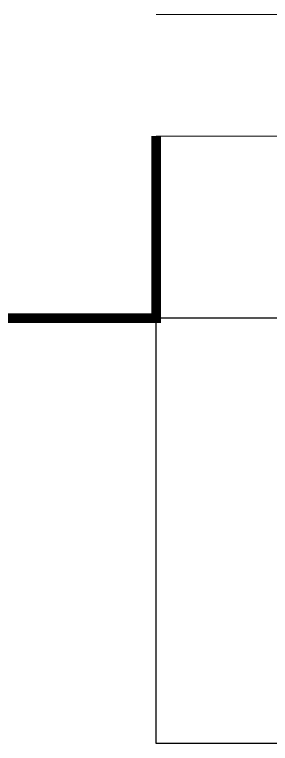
# Model space of a CAD drawing. Extents: x 2803505 to 5851001, y -1372902 to 24339.
# Drawn here: x 3032539 to 3032750, y -709923 to -709323 of the extents above; entities that cross this region are included whole.
import ezdxf

# ---------------------------------------------------------------- set-up
doc = ezdxf.new("R2010")
doc.units = 0
doc.header["$LTSCALE"] = 1000
doc.header["$MEASUREMENT"] = 0
doc.linetypes.add('DASH', pattern=[0.35, 0.25, -0.1])
doc.layers.get('0').update_dxf_attribs({"linetype": 'CONTINUOUS'})
doc.layers.add('!!电气', color=1, linetype='CONTINUOUS')
doc.layers.add('看线', color=185, linetype='CONTINUOUS')
doc.layers.add('平面-栏杆', color=56, linetype='CONTINUOUS', lineweight=15)
doc.layers.add('平面-看线', color=252, linetype='CONTINUOUS', lineweight=15)

# ---------------------------------------------------------------- blocks, each defined once
blk = doc.blocks.new('A$C1C403CBE')
at = {"color": 252, "const_width": 8}
blk.add_lwpolyline([(16650, -100), (16650, -250), (16350, -250), (16350, -100)], dxfattribs=at)
at = {"layer": '平面-栏杆', "color": 252}
blk.add_lwpolyline([(16650, 0), (21300, 0)], dxfattribs=at)
at = {"layer": '平面-看线', "color": 252, "linetype": 'DASH'}
blk.add_lwpolyline([(16650, -100), (21300, -100)], dxfattribs=at)
at = {"layer": '看线', "color": 252, "ltscale": 0.5}
for points in [[(21300, -250), (16650, -250)], [(18650, -250), (18650, -600), (16650, -600), (16650, -250)]]:
    blk.add_lwpolyline(points, dxfattribs=at)

msp = doc.modelspace()

# ---------------------------------------------------------------- block references
at = {"layer": '!!电气'}
msp.add_blockref('A$C1C403CBE', (3016005.96, -709322.87), dxfattribs=at)

doc.saveas('drawing.dxf')
